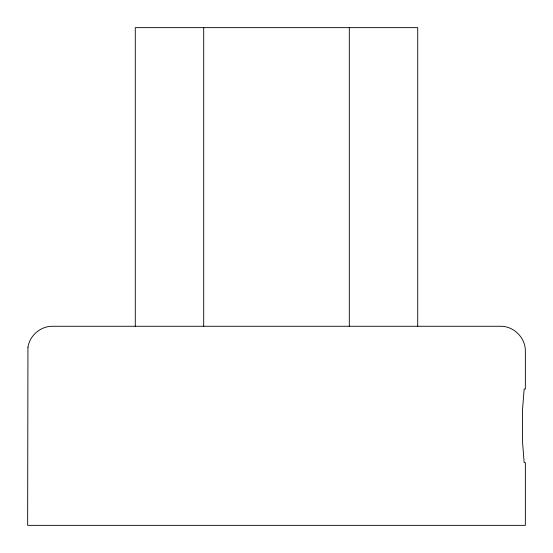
<?xml version="1.0" encoding="UTF-8"?>
<svg xmlns="http://www.w3.org/2000/svg" width="553" height="553" viewBox="0 0 553 553"><rect width="100%" height="100%" fill="white"/><g stroke="black" fill="none" stroke-linecap="round" stroke-linejoin="round"><path stroke-width="0.83" d="M417.722 326.27L417.722 27.65L135.278 27.65L135.278 326.27M349.302 27.65L349.302 326.27M203.698 27.65L203.698 326.27M27.947 347.27L27.65 525.35L525.35 525.35L525.35 462.598L524.154 462.598L522.454 441.045L522.454 410.575L524.154 389.022L525.35 389.022L525.35 351.155C525.606 337.855 513.765 326.014 500.465 326.27L52.535 326.27C40.632 326.118 29.668 335.498 27.947 347.27"/></g></svg>
